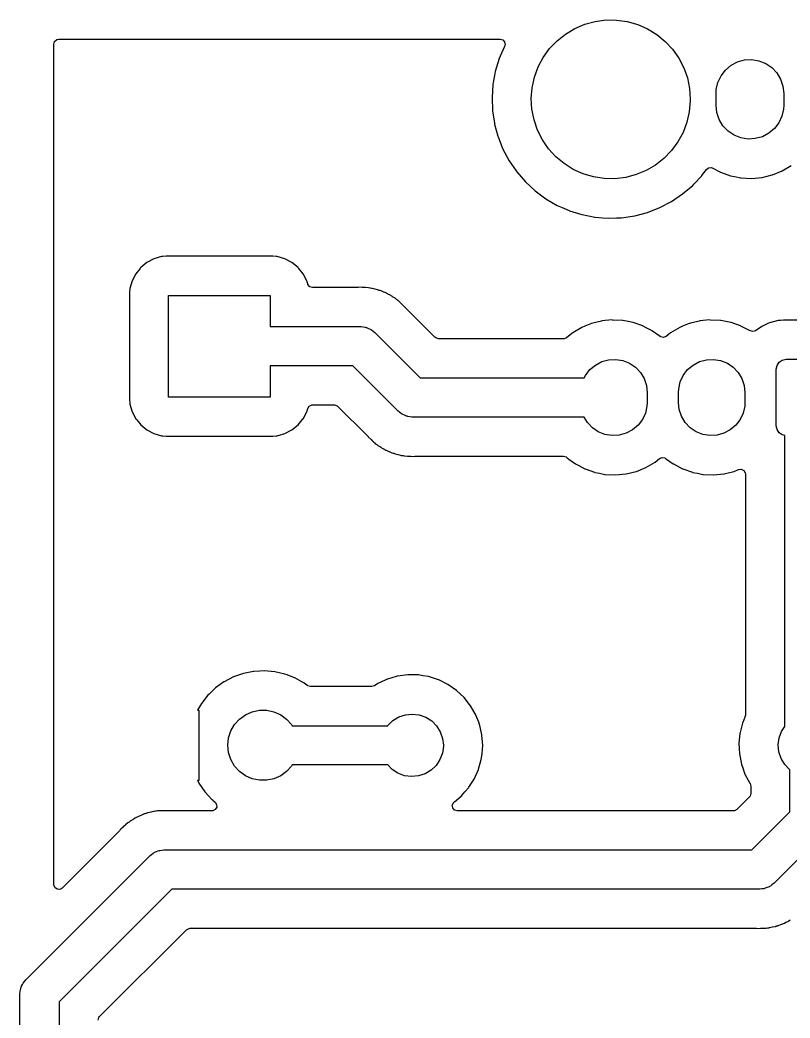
# Model space of a CAD drawing. Extents: x 4.38 to 7.05, y -4.95 to -2.9.
# Drawn here: x 4.375 to 5.15, y -3.899 to -2.895 of the extents above; entities that cross this region are included whole.
import ezdxf

# ---------------------------------------------------------------- set-up
doc = ezdxf.new("R2010")
doc.units = 0
doc.header["$MEASUREMENT"] = 0
doc.layers.add('BLACK', color=7, linetype='CONTINUOUS')

msp = doc.modelspace()

# ---------------------------------------------------------------- linework, layer by layer
at = {"layer": 'BLACK', "linetype": 'CONTINUOUS'}
for p, q in [((4.93368, -2.90372), (4.94369, -2.89945)), ((4.94369, -2.89945), (4.95419, -2.89658)), ((4.95419, -2.89658), (4.96498, -2.89516)), ((4.96498, -2.89516), (4.97586, -2.89521)), ((4.97586, -2.89521), (4.98663, -2.89675)), ((4.98663, -2.89675), (4.9971, -2.89973)), ((4.9971, -2.89973), (5.00706, -2.9041)), ((4.91585, -2.91611), (4.92434, -2.90931)), ((4.92434, -2.90931), (4.93368, -2.90372)), ((5.00706, -2.9041), (5.01634, -2.90979)), ((5.01634, -2.90979), (5.02476, -2.91668)), ((4.40939, -2.91935), (4.41018, -2.91667)), ((4.40939, -3.76509), (4.40939, -2.91935)), ((4.41018, -2.91667), (4.41229, -2.91484)), ((4.41229, -2.91484), (4.41435, -2.91439)), ((4.41435, -2.91439), (4.8586, -2.91439)), ((4.8586, -2.91439), (4.86128, -2.91518)), ((4.86284, -2.92196), (4.85866, -2.9317)), ((4.86128, -2.91518), (4.86311, -2.91729)), ((4.86289, -2.92183), (4.86284, -2.92196)), ((4.86296, -2.92171), (4.86289, -2.92183)), ((4.86302, -2.92159), (4.86296, -2.92171)), ((4.86351, -2.92006), (4.86299, -2.92157)), ((4.86299, -2.92157), (4.86302, -2.92159)), ((4.86311, -2.91729), (4.86351, -2.92006)), ((4.90836, -2.92401), (4.91585, -2.91611)), ((5.02476, -2.91668), (5.03217, -2.92465)), ((4.85866, -2.9317), (4.85763, -2.9341)), ((4.90201, -2.93284), (4.90836, -2.92401)), ((5.03217, -2.92465), (5.03843, -2.93356)), ((4.85763, -2.9341), (4.85377, -2.94688)), ((4.89318, -2.95268), (4.89692, -2.94246)), ((4.89692, -2.94246), (4.90201, -2.93284)), ((5.03843, -2.93356), (5.04342, -2.94323)), ((5.08538, -2.94555), (5.09099, -2.94081)), ((5.09099, -2.94081), (5.09748, -2.93739)), ((5.09748, -2.93739), (5.10456, -2.93544)), ((5.10456, -2.93544), (5.1119, -2.93505)), ((5.1119, -2.93505), (5.11914, -2.93625)), ((5.11914, -2.93625), (5.12596, -2.93898)), ((5.12596, -2.93898), (5.13204, -2.94311)), ((4.85301, -2.95103), (4.8517, -2.9582)), ((4.85377, -2.94688), (4.85301, -2.95103)), ((5.04342, -2.94323), (5.04705, -2.95349)), ((5.07781, -2.95804), (5.08092, -2.95139)), ((5.08092, -2.95139), (5.08538, -2.94555)), ((5.13204, -2.94311), (5.13708, -2.94844)), ((5.13708, -2.94844), (5.14086, -2.95474)), ((4.85137, -2.96001), (4.85043, -2.97333)), ((4.8517, -2.9582), (4.85137, -2.96001)), ((4.89086, -2.96331), (4.89318, -2.95268)), ((5.04705, -2.95349), (5.04926, -2.96414)), ((5.07621, -2.96521), (5.07781, -2.95804)), ((5.14086, -2.95474), (5.14321, -2.9617)), ((5.14321, -2.9617), (5.144, -2.969)), ((4.89, -2.97416), (4.89086, -2.96331)), ((5.04926, -2.96414), (5.05, -2.975)), ((5.076, -2.969), (5.07621, -2.96521)), ((5.076, -2.981), (5.076, -2.969)), ((5.144, -2.969), (5.144, -2.981)), ((4.85043, -2.97333), (4.85099, -2.98667)), ((4.89063, -2.98503), (4.89, -2.97416)), ((5.04998, -2.97668), (5.04902, -2.98751)), ((5.05, -2.975), (5.04998, -2.97668)), ((5.07679, -2.9883), (5.076, -2.981)), ((5.144, -2.981), (5.14379, -2.98479)), ((4.85099, -2.98667), (4.85101, -2.98681)), ((4.85101, -2.98681), (4.85287, -2.9988)), ((4.89273, -2.99571), (4.89063, -2.98503)), ((5.04902, -2.98751), (5.04659, -2.99812)), ((5.07914, -2.99526), (5.07679, -2.9883)), ((5.14219, -2.99196), (5.13908, -2.99861)), ((5.14379, -2.98479), (5.14219, -2.99196)), ((4.85287, -2.9988), (4.85304, -2.99986)), ((4.85304, -2.99986), (4.85307, -3)), ((4.85307, -3), (4.85307, -3)), ((4.85307, -3), (4.85637, -3.01214)), ((4.89625, -3.006), (4.89273, -2.99571)), ((5.04659, -2.99812), (5.04274, -3.0083)), ((5.08292, -3.00156), (5.07914, -2.99526)), ((5.08796, -3.00689), (5.08292, -3.00156)), ((5.13908, -2.99861), (5.13462, -3.00445)), ((4.85637, -3.01214), (4.85654, -3.01274)), ((4.85654, -3.01274), (4.85659, -3.01287)), ((4.90114, -3.01572), (4.89625, -3.006)), ((5.04274, -3.0083), (5.03755, -3.01787)), ((5.09404, -3.01102), (5.08796, -3.00689)), ((5.10086, -3.01375), (5.09404, -3.01102)), ((5.12252, -3.01261), (5.11544, -3.01456)), ((5.12901, -3.00919), (5.12252, -3.01261)), ((5.13462, -3.00445), (5.12901, -3.00919)), ((4.85659, -3.01287), (4.85659, -3.01287)), ((4.85659, -3.01287), (4.86035, -3.02239)), ((4.86035, -3.02239), (4.86145, -3.02516)), ((4.9073, -3.02469), (4.90114, -3.01572)), ((5.03755, -3.01787), (5.0311, -3.02664)), ((5.1081, -3.01495), (5.10086, -3.01375)), ((5.11544, -3.01456), (5.1081, -3.01495)), ((4.86145, -3.02516), (4.86772, -3.03694)), ((4.91463, -3.03274), (4.9073, -3.02469)), ((4.92298, -3.03972), (4.91463, -3.03274)), ((5.0311, -3.02664), (5.02353, -3.03445)), ((4.86772, -3.03694), (4.8678, -3.03706)), ((4.8678, -3.03706), (4.87467, -3.04709)), ((4.9322, -3.0455), (4.92298, -3.03972)), ((5.01497, -3.04117), (5.00557, -3.04666)), ((5.02353, -3.03445), (5.01497, -3.04117)), ((5.14249, -3.04703), (5.15168, -3.04164)), ((4.87467, -3.04709), (4.87526, -3.04796)), ((4.87526, -3.04796), (4.88398, -3.05807)), ((4.94211, -3.04998), (4.9322, -3.0455)), ((4.95255, -3.05307), (4.94211, -3.04998)), ((4.99552, -3.05082), (4.98499, -3.05358)), ((5.00557, -3.04666), (4.99552, -3.05082)), ((5.05362, -3.06036), (5.06151, -3.05196)), ((5.06151, -3.05196), (5.0616, -3.05186)), ((5.06151, -3.05196), (5.06151, -3.05196)), ((5.0616, -3.05186), (5.06168, -3.05175)), ((5.06168, -3.05175), (5.06169, -3.05175)), ((5.06169, -3.05175), (5.06626, -3.04564)), ((5.06626, -3.04564), (5.06849, -3.04396)), ((5.06849, -3.04396), (5.07128, -3.04376)), ((5.07128, -3.04376), (5.07254, -3.04422)), ((5.07254, -3.04422), (5.08054, -3.04843)), ((5.08054, -3.04843), (5.09058, -3.05198)), ((5.09058, -3.05198), (5.0944, -3.05273)), ((5.0944, -3.05273), (5.10086, -3.054)), ((5.12245, -3.05351), (5.13244, -3.05107)), ((5.13244, -3.05107), (5.13262, -3.05102)), ((5.13244, -3.05107), (5.13244, -3.05107)), ((5.13262, -3.05102), (5.14249, -3.04703)), ((4.88398, -3.05807), (4.89378, -3.06714)), ((4.96331, -3.05472), (4.95255, -3.05307)), ((4.97419, -3.05489), (4.96331, -3.05472)), ((4.98499, -3.05358), (4.97419, -3.05489)), ((5.0423, -3.07025), (5.05246, -3.06159)), ((5.05246, -3.06159), (5.05362, -3.06036)), ((5.10086, -3.054), (5.10086, -3.054)), ((5.10086, -3.054), (5.10103, -3.05404)), ((5.10103, -3.05404), (5.10121, -3.05405)), ((5.10121, -3.05405), (5.10121, -3.05405)), ((5.10121, -3.05405), (5.11149, -3.05456)), ((5.11149, -3.05456), (5.11149, -3.05456)), ((5.11149, -3.05456), (5.11167, -3.05457)), ((5.11167, -3.05457), (5.12227, -3.05356)), ((5.12227, -3.05356), (5.12245, -3.05351)), ((5.12245, -3.05351), (5.12245, -3.05351)), ((4.89378, -3.06714), (4.90452, -3.07506)), ((5.03123, -3.07771), (5.0423, -3.07025)), ((4.90452, -3.07506), (4.91609, -3.08173)), ((4.91609, -3.08173), (4.92115, -3.08395)), ((5.0194, -3.0839), (5.03123, -3.07771)), ((4.92115, -3.08395), (4.92819, -3.08702)), ((4.92819, -3.08702), (4.92819, -3.08702)), ((4.92819, -3.08702), (4.92832, -3.08708)), ((4.92832, -3.08708), (4.92845, -3.08712)), ((4.92845, -3.08712), (4.92845, -3.08712)), ((4.92845, -3.08712), (4.94094, -3.09098)), ((4.94094, -3.09098), (4.94107, -3.09103)), ((4.94107, -3.09103), (4.94121, -3.09105)), ((4.94121, -3.09105), (4.94121, -3.09105)), ((4.94121, -3.09105), (4.95405, -3.0935)), ((4.98084, -3.09409), (4.98744, -3.09311)), ((4.98744, -3.09311), (4.99391, -3.09216)), ((4.99391, -3.09216), (4.99404, -3.09214)), ((4.99391, -3.09216), (4.99391, -3.09216)), ((4.99404, -3.09214), (4.99418, -3.0921)), ((4.99418, -3.0921), (5.00682, -3.08876)), ((4.99418, -3.0921), (4.99418, -3.0921)), ((5.00682, -3.08876), (5.00695, -3.08873)), ((5.00682, -3.08876), (5.00682, -3.08876)), ((5.00695, -3.08873), (5.0194, -3.0839)), ((4.95405, -3.0935), (4.95405, -3.0935)), ((4.95405, -3.0935), (4.95419, -3.09353)), ((4.95419, -3.09353), (4.9615, -3.09409)), ((4.9615, -3.09409), (4.96736, -3.09454)), ((4.96736, -3.09454), (4.96736, -3.09454)), ((4.96736, -3.09454), (4.9675, -3.09455)), ((4.9675, -3.09455), (4.97584, -3.09426)), ((4.97584, -3.09426), (4.9807, -3.09409)), ((4.9807, -3.09409), (4.9807, -3.09409)), ((4.9807, -3.09409), (4.98084, -3.09409)), ((4.51791, -3.13328), (4.51022, -3.13548)), ((4.51916, -3.13317), (4.51791, -3.13328)), ((4.52254, -3.13286), (4.51916, -3.13317)), ((4.52265, -3.13285), (4.52254, -3.13286)), ((4.52254, -3.13286), (4.52254, -3.13286)), ((4.62956, -3.13285), (4.52265, -3.13285)), ((4.62967, -3.13286), (4.62956, -3.13285)), ((4.63305, -3.13317), (4.62967, -3.13286)), ((4.62967, -3.13286), (4.62967, -3.13286)), ((4.63429, -3.13328), (4.63305, -3.13317)), ((4.64199, -3.13548), (4.63429, -3.13328)), ((4.50313, -3.13919), (4.49692, -3.14425)), ((4.51022, -3.13548), (4.50313, -3.13919)), ((4.64908, -3.13919), (4.64199, -3.13548)), ((4.65528, -3.14425), (4.64908, -3.13919)), ((4.49187, -3.15045), (4.48816, -3.15754)), ((4.49622, -3.14511), (4.49187, -3.15045)), ((4.49677, -3.14444), (4.49622, -3.14511)), ((4.49692, -3.14425), (4.49677, -3.14444)), ((4.65544, -3.14444), (4.65528, -3.14425)), ((4.65598, -3.14511), (4.65544, -3.14444)), ((4.66034, -3.15045), (4.65598, -3.14511)), ((4.66404, -3.15754), (4.66034, -3.15045)), ((4.48816, -3.15754), (4.48595, -3.16523)), ((4.66411, -3.15778), (4.66404, -3.15754)), ((4.66497, -3.16076), (4.66411, -3.15778)), ((4.66522, -3.16145), (4.66497, -3.16076)), ((4.66705, -3.16356), (4.66522, -3.16145)), ((4.4856, -3.16915), (4.48553, -3.16997)), ((4.48553, -3.16997), (4.48553, -3.27688)), ((4.48593, -3.16547), (4.4856, -3.16915)), ((4.48595, -3.16523), (4.48593, -3.16547)), ((4.52492, -3.27461), (4.52492, -3.17224)), ((4.52492, -3.17224), (4.62728, -3.17224)), ((4.62728, -3.17224), (4.62728, -3.20374)), ((4.66974, -3.16435), (4.66705, -3.16356)), ((4.71465, -3.16435), (4.66974, -3.16435)), ((4.71523, -3.16432), (4.71465, -3.16435)), ((4.71525, -3.16431), (4.71523, -3.16432)), ((4.71636, -3.16418), (4.71525, -3.16431)), ((4.71977, -3.16434), (4.71636, -3.16418)), ((4.72, -3.16435), (4.71977, -3.16434)), ((4.7216, -3.16435), (4.72, -3.16435)), ((4.72281, -3.16448), (4.7216, -3.16435)), ((4.72311, -3.1645), (4.72281, -3.16448)), ((4.72606, -3.16464), (4.72311, -3.1645)), ((4.72626, -3.16468), (4.72606, -3.16464)), ((4.72753, -3.16496), (4.72626, -3.16468)), ((4.72626, -3.16468), (4.72626, -3.16468)), ((4.72804, -3.16504), (4.72753, -3.16496)), ((4.72953, -3.1652), (4.72804, -3.16504)), ((4.72973, -3.16525), (4.72953, -3.1652)), ((4.73238, -3.16599), (4.72973, -3.16525)), ((4.72973, -3.16525), (4.72973, -3.16525)), ((4.73267, -3.16606), (4.73238, -3.16599)), ((4.73506, -3.16657), (4.73267, -3.16606)), ((4.73556, -3.16668), (4.73506, -3.16657)), ((4.73696, -3.16723), (4.73556, -3.16668)), ((4.73745, -3.16739), (4.73696, -3.16723)), ((4.7387, -3.16774), (4.73745, -3.16739)), ((4.73889, -3.16779), (4.7387, -3.16774)), ((4.7387, -3.16774), (4.7387, -3.16774)), ((4.74146, -3.16899), (4.73889, -3.16779)), ((4.74158, -3.16904), (4.74146, -3.16899)), ((4.74185, -3.16915), (4.74158, -3.16904)), ((4.74441, -3.17016), (4.74185, -3.16915)), ((4.7446, -3.17024), (4.74441, -3.17016)), ((4.74441, -3.17016), (4.74441, -3.17016)), ((4.74588, -3.17101), (4.7446, -3.17024)), ((4.74634, -3.17125), (4.74588, -3.17101)), ((4.74752, -3.1718), (4.74634, -3.17125)), ((4.7477, -3.17188), (4.74752, -3.1718)), ((4.74752, -3.1718), (4.74752, -3.1718)), ((4.74787, -3.172), (4.7477, -3.17188)), ((4.75015, -3.17355), (4.74787, -3.172)), ((4.75039, -3.17371), (4.75015, -3.17355)), ((4.75293, -3.17523), (4.75039, -3.17371)), ((4.75408, -3.1762), (4.75293, -3.17523)), ((4.75449, -3.17651), (4.75408, -3.1762)), ((4.75573, -3.17736), (4.75449, -3.17651)), ((4.75588, -3.1775), (4.75573, -3.17736)), ((4.75787, -3.1794), (4.75588, -3.1775)), ((4.75809, -3.1796), (4.75787, -3.1794)), ((4.75838, -3.17985), (4.75809, -3.1796)), ((4.75846, -3.17991), (4.75838, -3.17985)), ((4.75838, -3.17985), (4.75838, -3.17985)), ((4.75958, -3.18104), (4.75846, -3.17991)), ((4.75966, -3.18112), (4.75958, -3.18104)), ((4.76275, -3.18407), (4.75966, -3.18112)), ((4.76288, -3.18423), (4.76275, -3.18407)), ((4.76296, -3.18435), (4.76288, -3.18423)), ((4.76288, -3.18423), (4.76288, -3.18423)), ((4.76342, -3.18488), (4.76296, -3.18435)), ((4.79302, -3.21447), (4.76342, -3.18488)), ((4.94383, -3.20335), (4.9409, -3.20453)), ((4.95053, -3.20063), (4.94383, -3.20335)), ((4.9507, -3.20057), (4.95053, -3.20063)), ((4.95053, -3.20063), (4.95053, -3.20063)), ((4.9532, -3.19995), (4.9507, -3.20057)), ((4.96079, -3.1981), (4.9532, -3.19995)), ((4.96097, -3.19805), (4.96079, -3.1981)), ((4.96079, -3.1981), (4.96079, -3.1981)), ((4.97149, -3.19705), (4.96097, -3.19805)), ((4.97167, -3.19706), (4.97149, -3.19705)), ((4.98187, -3.19757), (4.97167, -3.19706)), ((4.97167, -3.19706), (4.97167, -3.19706)), ((4.98205, -3.19757), (4.98187, -3.19757)), ((4.98187, -3.19757), (4.98187, -3.19757)), ((4.98223, -3.19761), (4.98205, -3.19757)), ((4.98741, -3.19863), (4.98223, -3.19761)), ((4.98223, -3.19761), (4.98223, -3.19761)), ((4.99243, -3.19962), (4.98741, -3.19863)), ((4.9926, -3.19968), (4.99243, -3.19962)), ((5.00223, -3.20308), (4.9926, -3.19968)), ((4.9926, -3.19968), (4.9926, -3.19968)), ((5.00239, -3.20314), (5.00223, -3.20308)), ((5.00223, -3.20308), (5.00223, -3.20308)), ((5.00255, -3.20322), (5.00239, -3.20314)), ((5.00569, -3.20487), (5.00255, -3.20322)), ((5.00255, -3.20322), (5.00255, -3.20322)), ((5.04226, -3.20335), (5.03932, -3.20453)), ((5.04896, -3.20063), (5.04226, -3.20335)), ((5.04912, -3.20057), (5.04896, -3.20063)), ((5.04896, -3.20063), (5.04896, -3.20063)), ((5.05163, -3.19995), (5.04912, -3.20057)), ((5.05922, -3.1981), (5.05163, -3.19995)), ((5.05939, -3.19805), (5.05922, -3.1981)), ((5.05922, -3.1981), (5.05922, -3.1981)), ((5.06992, -3.19705), (5.05939, -3.19805)), ((5.0701, -3.19706), (5.06992, -3.19705)), ((5.0803, -3.19757), (5.0701, -3.19706)), ((5.0701, -3.19706), (5.0701, -3.19706)), ((5.08048, -3.19757), (5.0803, -3.19757)), ((5.0803, -3.19757), (5.0803, -3.19757)), ((5.08065, -3.19761), (5.08048, -3.19757)), ((5.08584, -3.19863), (5.08065, -3.19761)), ((5.08065, -3.19761), (5.08065, -3.19761)), ((5.09085, -3.19962), (5.08584, -3.19863)), ((5.09102, -3.19968), (5.09085, -3.19962)), ((5.10065, -3.20308), (5.09102, -3.19968)), ((5.09102, -3.19968), (5.09102, -3.19968)), ((5.10082, -3.20314), (5.10065, -3.20308)), ((5.10065, -3.20308), (5.10065, -3.20308)), ((5.10098, -3.20322), (5.10082, -3.20314)), ((5.10412, -3.20487), (5.10098, -3.20322)), ((5.10098, -3.20322), (5.10098, -3.20322)), ((5.12189, -3.20352), (5.11558, -3.20791)), ((5.12819, -3.20063), (5.12189, -3.20352)), ((5.12968, -3.19995), (5.12819, -3.20063)), ((5.12988, -3.19986), (5.12968, -3.19995)), ((5.12968, -3.19995), (5.12968, -3.19995)), ((5.13839, -3.19768), (5.12988, -3.19986)), ((5.14091, -3.19747), (5.13839, -3.19768)), ((5.14383, -3.19723), (5.14091, -3.19747)), ((5.14393, -3.19722), (5.14383, -3.19723)), ((5.14383, -3.19723), (5.14383, -3.19723)), ((5.16835, -3.19722), (5.14393, -3.19722)), ((4.62728, -3.20374), (4.71843, -3.20374)), ((4.71843, -3.20374), (4.71867, -3.20374)), ((4.71867, -3.20374), (4.72065, -3.20405)), ((4.72065, -3.20405), (4.72265, -3.2042)), ((4.72265, -3.2042), (4.7234, -3.20448)), ((4.7234, -3.20448), (4.72418, -3.2046)), ((4.72418, -3.2046), (4.726, -3.20545)), ((4.726, -3.20545), (4.72788, -3.20616)), ((4.72788, -3.20616), (4.72851, -3.20663)), ((4.72851, -3.20663), (4.72923, -3.20697)), ((4.72923, -3.20697), (4.73074, -3.2083)), ((4.73074, -3.2083), (4.73234, -3.20951)), ((4.73234, -3.20951), (4.77815, -3.25531)), ((4.93083, -3.21063), (4.92557, -3.21484)), ((4.93177, -3.20988), (4.93083, -3.21063)), ((4.9409, -3.20453), (4.93177, -3.20988)), ((5.01175, -3.20806), (5.00569, -3.20487)), ((5.0119, -3.20817), (5.01175, -3.20806)), ((5.01954, -3.21373), (5.0119, -3.20817)), ((5.0119, -3.20817), (5.0119, -3.20817)), ((5.02555, -3.21359), (5.02297, -3.21465)), ((5.02563, -3.21353), (5.02555, -3.21359)), ((5.0302, -3.20988), (5.02563, -3.21353)), ((5.03932, -3.20453), (5.0302, -3.20988)), ((5.11016, -3.20805), (5.10412, -3.20487)), ((5.11018, -3.20806), (5.11016, -3.20805)), ((5.11016, -3.20805), (5.11016, -3.20805)), ((5.11292, -3.20879), (5.11018, -3.20806)), ((5.11018, -3.20806), (5.11018, -3.20806)), ((5.11558, -3.20791), (5.11292, -3.20879)), ((4.79384, -3.21514), (4.79302, -3.21447)), ((4.79652, -3.21593), (4.79384, -3.21514)), ((4.92247, -3.21593), (4.79652, -3.21593)), ((4.92298, -3.2159), (4.92247, -3.21593)), ((4.92557, -3.21484), (4.92298, -3.2159)), ((5.02022, -3.21415), (5.01954, -3.21373)), ((5.02297, -3.21465), (5.02022, -3.21415)), ((4.71027, -3.24311), (4.62728, -3.24311)), ((4.62728, -3.24311), (4.62728, -3.27461)), ((4.75608, -3.28892), (4.71027, -3.24311)), ((4.94892, -3.247), (4.95444, -3.24234)), ((4.95444, -3.24234), (4.96083, -3.23896)), ((4.96083, -3.23896), (4.9678, -3.23704)), ((4.9678, -3.23704), (4.97502, -3.23667)), ((4.97502, -3.23667), (4.98215, -3.23785)), ((4.98215, -3.23785), (4.98886, -3.24053)), ((4.98886, -3.24053), (4.99484, -3.24459)), ((5.04734, -3.247), (5.05286, -3.24234)), ((5.05286, -3.24234), (5.05926, -3.23896)), ((5.05926, -3.23896), (5.06622, -3.23704)), ((5.06622, -3.23704), (5.07344, -3.23667)), ((5.07344, -3.23667), (5.08057, -3.23785)), ((5.08057, -3.23785), (5.08729, -3.24053)), ((5.08729, -3.24053), (5.09326, -3.24459)), ((5.13654, -3.24646), (5.13728, -3.24269)), ((5.13728, -3.24269), (5.13942, -3.2395)), ((5.13942, -3.2395), (5.14261, -3.23736)), ((5.14261, -3.23736), (5.14638, -3.23661)), ((5.14638, -3.23661), (5.17999, -3.23661)), ((4.94333, -3.25531), (4.94453, -3.25274)), ((4.94453, -3.25274), (4.94892, -3.247)), ((4.99484, -3.24459), (4.99981, -3.24985)), ((4.99981, -3.24985), (5.00353, -3.25604)), ((5.0399, -3.25929), (5.04295, -3.25274)), ((5.04295, -3.25274), (5.04734, -3.247)), ((5.09326, -3.24459), (5.09823, -3.24985)), ((5.09823, -3.24985), (5.10195, -3.25604)), ((5.13654, -3.30354), (5.13654, -3.24646)), ((4.77815, -3.25531), (4.94333, -3.25531)), ((5.00353, -3.25604), (5.00583, -3.26289)), ((5.00583, -3.26289), (5.00661, -3.27008)), ((5.03832, -3.26635), (5.0399, -3.25929)), ((5.10195, -3.25604), (5.10426, -3.26289)), ((5.10426, -3.26289), (5.10504, -3.27008)), ((5.00661, -3.27008), (5.00661, -3.27992)), ((5.03811, -3.27008), (5.03832, -3.26635)), ((5.03811, -3.27992), (5.03811, -3.27008)), ((5.10504, -3.27008), (5.10504, -3.27992)), ((4.48553, -3.27688), (4.48554, -3.27699)), ((4.48554, -3.27699), (4.48554, -3.27699)), ((4.48554, -3.27699), (4.48584, -3.28037)), ((4.48584, -3.28037), (4.48595, -3.28162)), ((4.48595, -3.28162), (4.48816, -3.28931)), ((4.62728, -3.27461), (4.52492, -3.27461)), ((4.66497, -3.28609), (4.66646, -3.28373)), ((4.66646, -3.28373), (4.669, -3.28256)), ((4.669, -3.28256), (4.66974, -3.2825)), ((4.66974, -3.2825), (4.6919, -3.2825)), ((4.6919, -3.2825), (4.69458, -3.28329)), ((4.69458, -3.28329), (4.69541, -3.28395)), ((5.00641, -3.28365), (5.00483, -3.29071)), ((5.00661, -3.27992), (5.00641, -3.28365)), ((5.03889, -3.28711), (5.03811, -3.27992)), ((5.10483, -3.28365), (5.10325, -3.29071)), ((5.10504, -3.27992), (5.10483, -3.28365)), ((4.48816, -3.28931), (4.49187, -3.2964)), ((4.66034, -3.2964), (4.66404, -3.28931)), ((4.66404, -3.28931), (4.66497, -3.28609)), ((4.69541, -3.28395), (4.72501, -3.31355)), ((4.75769, -3.29012), (4.75608, -3.28892)), ((4.75919, -3.29145), (4.75769, -3.29012)), ((4.75991, -3.29179), (4.75919, -3.29145)), ((4.76055, -3.29227), (4.75991, -3.29179)), ((4.76243, -3.29297), (4.76055, -3.29227)), ((4.76424, -3.29382), (4.76243, -3.29297)), ((4.76503, -3.29395), (4.76424, -3.29382)), ((4.76577, -3.29423), (4.76503, -3.29395)), ((5.00483, -3.29071), (5.00177, -3.29726)), ((5.0412, -3.29396), (5.03889, -3.28711)), ((5.04492, -3.30015), (5.0412, -3.29396)), ((5.10325, -3.29071), (5.1002, -3.29726)), ((4.49187, -3.2964), (4.49203, -3.2966)), ((4.49203, -3.2966), (4.49203, -3.2966)), ((4.49203, -3.2966), (4.49278, -3.29752)), ((4.49278, -3.29752), (4.49692, -3.3026)), ((4.49692, -3.3026), (4.50313, -3.30766)), ((4.64908, -3.30766), (4.65528, -3.3026)), ((4.65528, -3.3026), (4.65943, -3.29752)), ((4.65943, -3.29752), (4.66018, -3.2966)), ((4.66018, -3.2966), (4.66034, -3.2964)), ((4.66018, -3.2966), (4.66018, -3.2966)), ((4.76778, -3.29437), (4.76577, -3.29423)), ((4.76976, -3.29468), (4.76778, -3.29437)), ((4.77, -3.29469), (4.76976, -3.29468)), ((4.94321, -3.29469), (4.77, -3.29469)), ((4.94649, -3.30015), (4.94321, -3.29469)), ((4.95146, -3.30541), (4.94649, -3.30015)), ((4.99738, -3.303), (4.99186, -3.30766)), ((5.00177, -3.29726), (4.99738, -3.303)), ((5.04989, -3.30541), (5.04492, -3.30015)), ((5.09581, -3.303), (5.09029, -3.30766)), ((5.1002, -3.29726), (5.09581, -3.303)), ((5.13728, -3.30731), (5.13654, -3.30354)), ((4.50313, -3.30766), (4.51022, -3.31137)), ((4.51022, -3.31137), (4.51791, -3.31357)), ((4.51791, -3.31357), (4.51916, -3.31368)), ((4.51916, -3.31368), (4.52254, -3.31399)), ((4.52254, -3.31399), (4.52254, -3.31399)), ((4.52254, -3.31399), (4.52265, -3.314)), ((4.52265, -3.314), (4.62956, -3.314)), ((4.62956, -3.314), (4.62967, -3.31399)), ((4.62967, -3.31399), (4.63305, -3.31368)), ((4.62967, -3.31399), (4.62967, -3.31399)), ((4.63305, -3.31368), (4.63429, -3.31357)), ((4.63429, -3.31357), (4.64199, -3.31137)), ((4.64199, -3.31137), (4.64908, -3.30766)), ((4.72501, -3.31355), (4.72547, -3.31408)), ((4.95744, -3.30947), (4.95146, -3.30541)), ((4.96415, -3.31215), (4.95744, -3.30947)), ((4.97128, -3.31333), (4.96415, -3.31215)), ((4.9785, -3.31296), (4.97128, -3.31333)), ((4.98547, -3.31104), (4.9785, -3.31296)), ((4.99186, -3.30766), (4.98547, -3.31104)), ((5.05586, -3.30947), (5.04989, -3.30541)), ((5.06258, -3.31215), (5.05586, -3.30947)), ((5.06971, -3.31333), (5.06258, -3.31215)), ((5.07693, -3.31296), (5.06971, -3.31333)), ((5.08389, -3.31104), (5.07693, -3.31296)), ((5.09029, -3.30766), (5.08389, -3.31104)), ((5.13942, -3.3105), (5.13728, -3.30731)), ((5.14261, -3.31264), (5.13942, -3.3105)), ((5.145, -3.31311), (5.14261, -3.31264)), ((5.145, -3.60601), (5.145, -3.31311)), ((4.72547, -3.31408), (4.72567, -3.31436)), ((4.72567, -3.31436), (4.72582, -3.3145)), ((4.72582, -3.3145), (4.72582, -3.3145)), ((4.72582, -3.3145), (4.72876, -3.31731)), ((4.72876, -3.31731), (4.72884, -3.31739)), ((4.72884, -3.31739), (4.72997, -3.31851)), ((4.72997, -3.31851), (4.73005, -3.31858)), ((4.73005, -3.31858), (4.73034, -3.31883)), ((4.73034, -3.31883), (4.73056, -3.31902)), ((4.73056, -3.31902), (4.7312, -3.31964)), ((4.7312, -3.31964), (4.7327, -3.32107)), ((4.7327, -3.32107), (4.73286, -3.32118)), ((4.73286, -3.32118), (4.73286, -3.32118)), ((4.73286, -3.32118), (4.73394, -3.32191)), ((4.73394, -3.32191), (4.73435, -3.32223)), ((4.73435, -3.32223), (4.73549, -3.3232)), ((4.73549, -3.3232), (4.73567, -3.3233)), ((4.73567, -3.3233), (4.73567, -3.3233)), ((4.73567, -3.3233), (4.73803, -3.32472)), ((4.73803, -3.32472), (4.73828, -3.32488)), ((4.73828, -3.32488), (4.74055, -3.32643)), ((4.74055, -3.32643), (4.74055, -3.32643)), ((4.74055, -3.32643), (4.74072, -3.32654)), ((4.74072, -3.32654), (4.74091, -3.32663)), ((4.74091, -3.32663), (4.74091, -3.32663)), ((4.74091, -3.32663), (4.74116, -3.32675)), ((4.74116, -3.32675), (4.74208, -3.32717)), ((4.74208, -3.32717), (4.74254, -3.32742)), ((4.74254, -3.32742), (4.74365, -3.32808)), ((4.74365, -3.32808), (4.74365, -3.32808)), ((4.74365, -3.32808), (4.74383, -3.32819)), ((4.74383, -3.32819), (4.74654, -3.32926)), ((4.74654, -3.32926), (4.74658, -3.32927)), ((4.74658, -3.32927), (4.74685, -3.32939)), ((4.74685, -3.32939), (4.74953, -3.33063)), ((4.74953, -3.33063), (4.74973, -3.33069)), ((4.74973, -3.33069), (4.74973, -3.33069)), ((4.74973, -3.33069), (4.75098, -3.33103)), ((4.75098, -3.33103), (4.75147, -3.3312)), ((4.75147, -3.3312), (4.75287, -3.33175)), ((4.75287, -3.33175), (4.75307, -3.33179)), ((4.75307, -3.33179), (4.75576, -3.33237)), ((4.75576, -3.33237), (4.75604, -3.33244)), ((4.75604, -3.33244), (4.75844, -3.3331)), ((4.75844, -3.3331), (4.75889, -3.33323)), ((4.75889, -3.33323), (4.76039, -3.33339)), ((4.76039, -3.33339), (4.7609, -3.33347)), ((4.7609, -3.33347), (4.76217, -3.33374)), ((4.76217, -3.33374), (4.76217, -3.33374)), ((4.76217, -3.33374), (4.76237, -3.33378)), ((4.76237, -3.33378), (4.76532, -3.33392)), ((4.76532, -3.33392), (4.76561, -3.33395)), ((4.76561, -3.33395), (4.76682, -3.33407)), ((4.76682, -3.33407), (4.76842, -3.33407)), ((4.76842, -3.33407), (4.76866, -3.33408)), ((4.76866, -3.33408), (4.77207, -3.33424)), ((4.77207, -3.33424), (4.7732, -3.33411)), ((4.7732, -3.33411), (4.77378, -3.33407)), ((4.77378, -3.33407), (4.9223, -3.33407)), ((4.9223, -3.33407), (4.92498, -3.33486)), ((4.92498, -3.33486), (4.92577, -3.33549)), ((4.92577, -3.33549), (4.92587, -3.33559)), ((4.92587, -3.33559), (4.92587, -3.33559)), ((4.92587, -3.33559), (4.926, -3.33572)), ((4.926, -3.33572), (4.92771, -3.33696)), ((4.92771, -3.33696), (4.93432, -3.34178)), ((4.93432, -3.34178), (4.93455, -3.34194)), ((4.93455, -3.34194), (4.93767, -3.34358)), ((4.93767, -3.34358), (4.94375, -3.34678)), ((5.0054, -3.34547), (5.01453, -3.34012)), ((5.01453, -3.34012), (5.01917, -3.33641)), ((5.01917, -3.33641), (5.02176, -3.33535)), ((5.02176, -3.33535), (5.02451, -3.33585)), ((5.02451, -3.33585), (5.02519, -3.33627)), ((5.02519, -3.33627), (5.02614, -3.33696)), ((5.02614, -3.33696), (5.03275, -3.34178)), ((5.03275, -3.34178), (5.03297, -3.34194)), ((5.03297, -3.34194), (5.0361, -3.34358)), ((5.0361, -3.34358), (5.04217, -3.34678)), ((4.94375, -3.34678), (4.94375, -3.34678)), ((4.94375, -3.34678), (4.9439, -3.34686)), ((4.9439, -3.34686), (4.94407, -3.34692)), ((4.94407, -3.34692), (4.94407, -3.34692)), ((4.94407, -3.34692), (4.9537, -3.35032)), ((4.9537, -3.35032), (4.95387, -3.35038)), ((4.95387, -3.35038), (4.9587, -3.35133)), ((4.9587, -3.35133), (4.96407, -3.35239)), ((4.96407, -3.35239), (4.96407, -3.35239)), ((4.96407, -3.35239), (4.96425, -3.35243)), ((4.96425, -3.35243), (4.96443, -3.35243)), ((4.96443, -3.35243), (4.96443, -3.35243)), ((4.96443, -3.35243), (4.97463, -3.35294)), ((4.97463, -3.35294), (4.97463, -3.35294)), ((4.97463, -3.35294), (4.97481, -3.35295)), ((4.97481, -3.35295), (4.98533, -3.35195)), ((4.98533, -3.35195), (4.98551, -3.3519)), ((4.98551, -3.3519), (4.99543, -3.34948)), ((4.98551, -3.3519), (4.98551, -3.3519)), ((4.99543, -3.34948), (4.9956, -3.34943)), ((4.9956, -3.34943), (4.99577, -3.34937)), ((4.99577, -3.34937), (5.00523, -3.34553)), ((4.99577, -3.34937), (4.99577, -3.34937)), ((5.00523, -3.34553), (5.0054, -3.34547)), ((5.00523, -3.34553), (5.00523, -3.34553)), ((5.04217, -3.34678), (5.04217, -3.34678)), ((5.04217, -3.34678), (5.04233, -3.34686)), ((5.04233, -3.34686), (5.0425, -3.34692)), ((5.0425, -3.34692), (5.0425, -3.34692)), ((5.0425, -3.34692), (5.05213, -3.35032)), ((5.05213, -3.35032), (5.0523, -3.35038)), ((5.0523, -3.35038), (5.05713, -3.35133)), ((5.05713, -3.35133), (5.0625, -3.35239)), ((5.0625, -3.35239), (5.0625, -3.35239)), ((5.0625, -3.35239), (5.06267, -3.35243)), ((5.06267, -3.35243), (5.06285, -3.35243)), ((5.06285, -3.35243), (5.06285, -3.35243)), ((5.06285, -3.35243), (5.07305, -3.35294)), ((5.07305, -3.35294), (5.07305, -3.35294)), ((5.07305, -3.35294), (5.07323, -3.35295)), ((5.07323, -3.35295), (5.08376, -3.35195)), ((5.08376, -3.35195), (5.08393, -3.3519)), ((5.08393, -3.3519), (5.09385, -3.34948)), ((5.08393, -3.3519), (5.08393, -3.3519)), ((5.09385, -3.34948), (5.09403, -3.34943)), ((5.09403, -3.34943), (5.09859, -3.34759)), ((5.09859, -3.34759), (5.10137, -3.34731)), ((5.10137, -3.34731), (5.10386, -3.34858)), ((5.10386, -3.34858), (5.10527, -3.35099)), ((5.10527, -3.35099), (5.10541, -3.35218)), ((5.10541, -3.35218), (5.10541, -3.59471)), ((4.60021, -3.55264), (4.59021, -3.55616)), ((4.60038, -3.55261), (4.60021, -3.55264)), ((4.61043, -3.55061), (4.60038, -3.55261)), ((4.60038, -3.55261), (4.60038, -3.55261)), ((4.6106, -3.55058), (4.61043, -3.55061)), ((4.61043, -3.55061), (4.61043, -3.55061)), ((4.61671, -3.55024), (4.6106, -3.55058)), ((4.621, -3.55), (4.61671, -3.55024)), ((4.62118, -3.55), (4.621, -3.55)), ((4.621, -3.55), (4.621, -3.55)), ((4.63173, -3.55091), (4.62118, -3.55)), ((4.63622, -3.55195), (4.63173, -3.55091)), ((4.64189, -3.55326), (4.63622, -3.55195)), ((4.64206, -3.5533), (4.64189, -3.55326)), ((4.64189, -3.55326), (4.64189, -3.55326)), ((4.64434, -3.55418), (4.64206, -3.5533)), ((4.65178, -3.55706), (4.64434, -3.55418)), ((4.76566, -3.55405), (4.75522, -3.55547)), ((4.76584, -3.55405), (4.76566, -3.55405)), ((4.77093, -3.55412), (4.76584, -3.55405)), ((4.76584, -3.55405), (4.76584, -3.55405)), ((4.7762, -3.55419), (4.77093, -3.55412)), ((4.77638, -3.55422), (4.7762, -3.55419)), ((4.78087, -3.55495), (4.77638, -3.55422)), ((4.77638, -3.55422), (4.77638, -3.55422)), ((4.78659, -3.55588), (4.78087, -3.55495)), ((4.57686, -3.56386), (4.57218, -3.5672)), ((4.58066, -3.56114), (4.57686, -3.56386)), ((4.58081, -3.56104), (4.58066, -3.56114)), ((4.58066, -3.56114), (4.58066, -3.56114)), ((4.59021, -3.55616), (4.58081, -3.56104)), ((4.65194, -3.55713), (4.65178, -3.55706)), ((4.65178, -3.55706), (4.65178, -3.55706)), ((4.65209, -3.55721), (4.65194, -3.55713)), ((4.65911, -3.56114), (4.65209, -3.55721)), ((4.65209, -3.55721), (4.65209, -3.55721)), ((4.66118, -3.5623), (4.65911, -3.56114)), ((4.66308, -3.56375), (4.66118, -3.5623)), ((4.6646, -3.56491), (4.66308, -3.56375)), ((4.66493, -3.56514), (4.6646, -3.56491)), ((4.73205, -3.56511), (4.72933, -3.56593)), ((4.73538, -3.56293), (4.73205, -3.56511)), ((4.73554, -3.56283), (4.73538, -3.56293)), ((4.74289, -3.55944), (4.73554, -3.56283)), ((4.74494, -3.55849), (4.74289, -3.55944)), ((4.74511, -3.55842), (4.74494, -3.55849)), ((4.74494, -3.55849), (4.74494, -3.55849)), ((4.75381, -3.55588), (4.74511, -3.55842)), ((4.75504, -3.55552), (4.75381, -3.55588)), ((4.75522, -3.55547), (4.75504, -3.55552)), ((4.75504, -3.55552), (4.75504, -3.55552)), ((4.79663, -3.55909), (4.78659, -3.55588)), ((4.79679, -3.55917), (4.79663, -3.55909)), ((4.80591, -3.56367), (4.79679, -3.55917)), ((4.79679, -3.55917), (4.79679, -3.55917)), ((4.80608, -3.56375), (4.80591, -3.56367)), ((4.81473, -3.56976), (4.80608, -3.56375)), ((4.56452, -3.57451), (4.55796, -3.58284)), ((4.56561, -3.57347), (4.56452, -3.57451)), ((4.57206, -3.56732), (4.56561, -3.57347)), ((4.57218, -3.5672), (4.57206, -3.56732)), ((4.57206, -3.56732), (4.57206, -3.56732)), ((4.66761, -3.56593), (4.66493, -3.56514)), ((4.72933, -3.56593), (4.66761, -3.56593)), ((4.82241, -3.57698), (4.81473, -3.56976)), ((4.55787, -3.58299), (4.55405, -3.58957)), ((4.55796, -3.58284), (4.55787, -3.58299)), ((4.82893, -3.58525), (4.82241, -3.57698)), ((4.55405, -3.58957), (4.55543, -3.58957)), ((4.55543, -3.58957), (4.55543, -3.66043)), ((4.59629, -3.59867), (4.60228, -3.59431)), ((4.60228, -3.59431), (4.60905, -3.5913)), ((4.60905, -3.5913), (4.6163, -3.58976)), ((4.6163, -3.58976), (4.6237, -3.58976)), ((4.6237, -3.58976), (4.63095, -3.5913)), ((4.63095, -3.5913), (4.63772, -3.59431)), ((4.63772, -3.59431), (4.64371, -3.59867)), ((4.75659, -3.5965), (4.76324, -3.59424)), ((4.76324, -3.59424), (4.77022, -3.5935)), ((4.77022, -3.5935), (4.77719, -3.59434)), ((4.77719, -3.59434), (4.78381, -3.59669)), ((4.83416, -3.5944), (4.82893, -3.58525)), ((4.83423, -3.59457), (4.83416, -3.5944)), ((4.83705, -3.60182), (4.83423, -3.59457)), ((4.83423, -3.59457), (4.83423, -3.59457)), ((5.10541, -3.59471), (5.10503, -3.59663)), ((4.58763, -3.61059), (4.59133, -3.60417)), ((4.59133, -3.60417), (4.59629, -3.59867)), ((4.64371, -3.59867), (4.64867, -3.60417)), ((4.64867, -3.60417), (4.64933, -3.60531)), ((4.74545, -3.60531), (4.74559, -3.60509)), ((4.74559, -3.60509), (4.75061, -3.60018)), ((4.75061, -3.60018), (4.75659, -3.5965)), ((4.78381, -3.59669), (4.78974, -3.60045)), ((4.78974, -3.60045), (4.79468, -3.60544)), ((4.83798, -3.60422), (4.83705, -3.60182)), ((4.83819, -3.60514), (4.83798, -3.60422)), ((4.83989, -3.61266), (4.83819, -3.60514)), ((5.10254, -3.60262), (5.10014, -3.6121)), ((5.10259, -3.60244), (5.10254, -3.60262)), ((5.10254, -3.60262), (5.10254, -3.60262)), ((5.10278, -3.60199), (5.10259, -3.60244)), ((5.10503, -3.59663), (5.10278, -3.60199)), ((4.58534, -3.61763), (4.58763, -3.61059)), ((4.64933, -3.60531), (4.74545, -3.60531)), ((4.79468, -3.60544), (4.7984, -3.61139)), ((4.7984, -3.61139), (4.80071, -3.61802)), ((4.8403, -3.61449), (4.83989, -3.61266)), ((4.84032, -3.61468), (4.8403, -3.61449)), ((4.84086, -3.62192), (4.84032, -3.61468)), ((4.84032, -3.61468), (4.84032, -3.61468)), ((5.1, -3.61266), (5.09894, -3.62314)), ((5.10014, -3.6121), (5.1, -3.61266)), ((5.13939, -3.61759), (5.14179, -3.611)), ((5.14179, -3.611), (5.145, -3.60601)), ((4.58457, -3.625), (4.58534, -3.61763)), ((4.58534, -3.63237), (4.58457, -3.625)), ((4.80071, -3.61802), (4.8015, -3.625)), ((4.8015, -3.625), (4.80148, -3.62588)), ((4.84108, -3.625), (4.84086, -3.62192)), ((4.84104, -3.62664), (4.84108, -3.625)), ((5.09894, -3.62314), (5.09895, -3.62332)), ((5.09895, -3.62332), (5.09895, -3.62332)), ((5.09895, -3.62332), (5.09918, -3.62809)), ((5.13851, -3.62456), (5.13939, -3.61759)), ((5.13919, -3.63155), (5.13851, -3.62456)), ((4.58763, -3.63941), (4.58534, -3.63237)), ((4.80051, -3.63283), (4.79801, -3.6394)), ((4.80148, -3.62588), (4.80051, -3.63283)), ((4.83966, -3.63917), (4.84036, -3.63366)), ((4.84036, -3.63366), (4.84097, -3.62884)), ((4.84097, -3.62884), (4.84099, -3.62872)), ((4.84097, -3.62884), (4.84097, -3.62884)), ((4.84099, -3.62872), (4.84101, -3.62777)), ((4.84101, -3.62777), (4.84104, -3.62664)), ((5.09918, -3.62809), (5.09945, -3.63366)), ((5.09945, -3.63366), (5.1015, -3.644)), ((5.14141, -3.63821), (5.13919, -3.63155)), ((4.59133, -3.64583), (4.58763, -3.63941)), ((4.64933, -3.64469), (4.64867, -3.64583)), ((4.7455, -3.64469), (4.64933, -3.64469)), ((4.74992, -3.64927), (4.7455, -3.64469)), ((4.79413, -3.64525), (4.78904, -3.65009)), ((4.79801, -3.6394), (4.79413, -3.64525)), ((4.83688, -3.64904), (4.83961, -3.63935)), ((4.83961, -3.63935), (4.83966, -3.63917)), ((4.83961, -3.63935), (4.83961, -3.63935)), ((5.1015, -3.644), (5.10156, -3.64417)), ((5.10156, -3.64417), (5.10156, -3.64417)), ((5.10156, -3.64417), (5.10249, -3.64676)), ((5.14505, -3.64422), (5.14141, -3.63821)), ((5.14992, -3.64927), (5.14505, -3.64422)), ((4.59629, -3.65133), (4.59133, -3.64583)), ((4.60228, -3.65569), (4.59629, -3.65133)), ((4.64371, -3.65133), (4.63772, -3.65569)), ((4.64867, -3.64583), (4.64371, -3.65133)), ((4.7558, -3.65311), (4.74992, -3.64927)), ((4.76238, -3.65556), (4.7558, -3.65311)), ((4.78301, -3.65368), (4.77633, -3.65585)), ((4.78904, -3.65009), (4.78301, -3.65368)), ((4.83247, -3.65892), (4.8368, -3.64931)), ((4.8368, -3.64931), (4.83688, -3.64904)), ((5.10249, -3.64676), (5.10506, -3.65391)), ((5.10506, -3.65391), (5.11005, -3.66319)), ((5.15031, -3.64952), (5.14992, -3.64927)), ((5.15031, -3.69185), (5.15031, -3.64952)), ((4.55543, -3.66043), (4.55406, -3.66043)), ((4.55406, -3.66043), (4.55525, -3.66283)), ((4.55525, -3.66283), (4.55543, -3.66319)), ((4.55543, -3.66319), (4.56146, -3.6719)), ((4.60905, -3.6587), (4.60228, -3.65569)), ((4.6163, -3.66024), (4.60905, -3.6587)), ((4.6237, -3.66024), (4.6163, -3.66024)), ((4.63095, -3.6587), (4.6237, -3.66024)), ((4.63772, -3.65569), (4.63095, -3.6587)), ((4.76934, -3.65649), (4.76238, -3.65556)), ((4.77633, -3.65585), (4.76934, -3.65649)), ((4.82718, -3.66714), (4.83237, -3.65907)), ((4.83237, -3.65907), (4.83247, -3.65892)), ((4.83237, -3.65907), (4.83237, -3.65907)), ((5.11005, -3.66319), (5.11015, -3.66333)), ((5.11015, -3.66333), (5.11093, -3.66599)), ((4.56146, -3.6719), (4.56158, -3.67203)), ((4.56158, -3.67203), (4.56853, -3.67955)), ((4.81982, -3.6757), (4.82324, -3.6718)), ((4.82324, -3.6718), (4.82665, -3.66792)), ((4.82665, -3.66792), (4.82677, -3.66778)), ((4.82665, -3.66792), (4.82665, -3.66792)), ((4.82677, -3.66778), (4.82718, -3.66714)), ((5.11093, -3.67348), (5.11014, -3.67616)), ((5.11093, -3.66599), (5.11093, -3.67348)), ((4.56853, -3.67955), (4.56853, -3.67955)), ((4.56853, -3.67955), (4.56865, -3.67968)), ((4.56865, -3.67968), (4.56935, -3.68025)), ((4.56935, -3.68025), (4.57164, -3.68212)), ((4.57164, -3.68212), (4.57322, -3.68442)), ((4.57322, -3.68442), (4.57331, -3.68722)), ((4.81047, -3.68526), (4.81163, -3.68272)), ((4.81087, -3.68803), (4.81047, -3.68526)), ((4.81163, -3.68272), (4.81217, -3.68218)), ((4.81217, -3.68218), (4.81263, -3.68179)), ((4.81263, -3.68179), (4.81705, -3.67805)), ((4.81705, -3.67805), (4.81968, -3.67582)), ((4.81968, -3.67582), (4.81982, -3.6757)), ((4.81968, -3.67582), (4.81968, -3.67582)), ((5.10947, -3.67698), (5.09698, -3.68947)), ((5.11014, -3.67616), (5.10947, -3.67698)), ((4.49791, -3.69517), (4.49514, -3.69619)), ((4.49819, -3.69506), (4.49791, -3.69517)), ((4.50048, -3.69407), (4.49819, -3.69506)), ((4.5009, -3.69389), (4.50048, -3.69407)), ((4.50109, -3.69384), (4.5009, -3.69389)), ((4.5019, -3.69363), (4.50109, -3.69384)), ((4.50109, -3.69384), (4.50109, -3.69384)), ((4.50235, -3.69352), (4.5019, -3.69363)), ((4.50285, -3.69337), (4.50235, -3.69352)), ((4.50377, -3.69303), (4.50285, -3.69337)), ((4.50407, -3.69292), (4.50377, -3.69303)), ((4.50426, -3.69285), (4.50407, -3.69292)), ((4.50407, -3.69292), (4.50407, -3.69292)), ((4.50446, -3.69281), (4.50426, -3.69285)), ((4.50716, -3.6923), (4.50446, -3.69281)), ((4.50446, -3.69281), (4.50446, -3.69281)), ((4.50745, -3.69224), (4.50716, -3.6923)), ((4.50958, -3.69171), (4.50745, -3.69224)), ((4.51032, -3.69152), (4.50958, -3.69171)), ((4.51052, -3.6915), (4.51032, -3.69152)), ((4.51181, -3.6914), (4.51052, -3.6915)), ((4.51052, -3.6915), (4.51052, -3.6915)), ((4.51233, -3.69133), (4.51181, -3.6914)), ((4.5136, -3.69109), (4.51233, -3.69133)), ((4.5138, -3.69105), (4.5136, -3.69109)), ((4.5136, -3.69109), (4.5136, -3.69109)), ((4.51676, -3.69098), (4.5138, -3.69105)), ((4.51705, -3.69096), (4.51676, -3.69098)), ((4.51744, -3.69093), (4.51705, -3.69096)), ((4.51754, -3.69093), (4.51744, -3.69093)), ((4.51744, -3.69093), (4.51744, -3.69093)), ((4.51913, -3.69093), (4.51754, -3.69093)), ((4.51925, -3.69092), (4.51913, -3.69093)), ((4.52331, -3.69083), (4.51925, -3.69092)), ((4.52352, -3.69083), (4.52331, -3.69083)), ((4.52331, -3.69083), (4.52331, -3.69083)), ((4.52372, -3.69086), (4.52352, -3.69083)), ((4.52386, -3.69088), (4.52372, -3.69086)), ((4.52372, -3.69086), (4.52372, -3.69086)), ((4.52456, -3.69093), (4.52386, -3.69088)), ((4.56851, -3.69093), (4.52456, -3.69093)), ((4.56936, -3.69085), (4.56851, -3.69093)), ((4.57187, -3.68961), (4.56936, -3.69085)), ((4.57331, -3.68722), (4.57187, -3.68961)), ((4.8127, -3.69014), (4.81087, -3.68803)), ((4.81538, -3.69093), (4.8127, -3.69014)), ((5.09348, -3.69093), (4.81538, -3.69093)), ((5.09453, -3.69081), (5.09348, -3.69093)), ((5.09698, -3.68947), (5.09453, -3.69081)), ((5.11185, -3.73031), (5.15031, -3.69185)), ((4.48142, -3.70522), (4.48058, -3.7059)), ((4.48165, -3.70503), (4.48142, -3.70522)), ((4.48383, -3.70304), (4.48165, -3.70503)), ((4.48509, -3.70222), (4.48383, -3.70304)), ((4.48551, -3.70192), (4.48509, -3.70222)), ((4.48652, -3.7011), (4.48551, -3.70192)), ((4.48668, -3.70097), (4.48652, -3.7011)), ((4.48652, -3.7011), (4.48652, -3.7011)), ((4.48686, -3.70087), (4.48668, -3.70097)), ((4.48925, -3.69952), (4.48686, -3.70087)), ((4.48686, -3.70087), (4.48686, -3.70087)), ((4.48951, -3.69936), (4.48925, -3.69952)), ((4.49138, -3.69815), (4.48951, -3.69936)), ((4.49182, -3.69787), (4.49138, -3.69815)), ((4.49199, -3.69776), (4.49182, -3.69787)), ((4.49182, -3.69787), (4.49182, -3.69787)), ((4.49337, -3.69716), (4.49199, -3.69776)), ((4.49383, -3.69693), (4.49337, -3.69716)), ((4.49396, -3.69685), (4.49383, -3.69693)), ((4.49514, -3.69619), (4.49396, -3.69685)), ((4.47556, -3.7109), (4.44313, -3.74333)), ((4.47594, -3.71046), (4.47556, -3.7109)), ((4.47652, -3.70973), (4.47594, -3.71046)), ((4.47665, -3.70957), (4.47652, -3.70973)), ((4.47652, -3.70973), (4.47652, -3.70973)), ((4.47691, -3.70933), (4.47665, -3.70957)), ((4.47917, -3.70728), (4.47691, -3.70933)), ((4.47934, -3.70711), (4.47917, -3.70728)), ((4.48038, -3.70607), (4.47934, -3.70711)), ((4.48047, -3.70598), (4.48038, -3.70607)), ((4.48058, -3.7059), (4.48047, -3.70598)), ((4.48058, -3.7059), (4.48058, -3.7059)), ((5.18392, -3.71392), (5.13392, -3.76392)), ((4.50625, -3.73591), (4.50787, -3.73473)), ((4.50787, -3.73473), (4.50939, -3.73342)), ((4.50939, -3.73342), (4.51012, -3.73309)), ((4.51012, -3.73309), (4.51076, -3.73262)), ((4.51076, -3.73262), (4.51265, -3.73194)), ((4.51265, -3.73194), (4.51448, -3.73111)), ((4.51448, -3.73111), (4.51526, -3.73099)), ((4.51526, -3.73099), (4.51601, -3.73072)), ((4.51601, -3.73072), (4.51801, -3.7306)), ((4.51801, -3.7306), (4.52, -3.73031)), ((4.52, -3.73031), (5.11185, -3.73031)), ((4.38108, -3.86108), (4.50608, -3.73608)), ((4.44313, -3.74333), (4.41786, -3.7686)), ((4.50608, -3.73608), (4.50625, -3.73591)), ((4.4094, -3.76544), (4.40939, -3.76509)), ((4.41038, -3.76806), (4.4094, -3.76544)), ((5.13213, -3.76527), (5.13061, -3.76658)), ((5.13375, -3.76409), (5.13213, -3.76527)), ((5.13392, -3.76392), (5.13375, -3.76409)), ((4.41262, -3.76974), (4.41038, -3.76806)), ((4.4154, -3.76994), (4.41262, -3.76974)), ((4.52815, -3.76969), (4.41469, -3.88315)), ((4.41786, -3.7686), (4.4154, -3.76994)), ((5.12, -3.76969), (4.52815, -3.76969)), ((5.12199, -3.7694), (5.12, -3.76969)), ((5.12399, -3.76928), (5.12199, -3.7694)), ((5.12474, -3.76901), (5.12399, -3.76928)), ((5.12552, -3.76889), (5.12474, -3.76901)), ((5.12735, -3.76806), (5.12552, -3.76889)), ((5.12924, -3.76738), (5.12735, -3.76806)), ((5.12988, -3.76691), (5.12924, -3.76738)), ((5.13061, -3.76658), (5.12988, -3.76691)), ((5.13891, -3.80616), (5.1391, -3.80611)), ((5.1391, -3.80611), (5.14048, -3.80551)), ((5.14048, -3.80551), (5.14181, -3.80494)), ((5.14181, -3.80494), (5.14209, -3.80483)), ((5.14209, -3.80483), (5.14486, -3.80381)), ((5.14486, -3.80381), (5.14617, -3.80307)), ((5.14617, -3.80307), (5.14663, -3.80284)), ((5.14663, -3.80284), (5.14665, -3.80283)), ((5.14665, -3.80283), (5.14801, -3.80224)), ((5.14801, -3.80224), (5.14818, -3.80213)), ((5.14818, -3.80213), (5.14913, -3.80152)), ((5.14818, -3.80213), (5.14818, -3.80213)), ((5.14913, -3.80152), (5.15049, -3.80064)), ((4.45553, -3.89802), (4.54302, -3.81053)), ((4.54302, -3.81053), (4.54547, -3.80919)), ((4.54547, -3.80919), (4.54652, -3.80907)), ((4.54652, -3.80907), (5.11544, -3.80907)), ((5.11544, -3.80907), (5.11614, -3.80912)), ((5.11614, -3.80912), (5.11628, -3.80914)), ((5.11628, -3.80914), (5.11628, -3.80914)), ((5.11628, -3.80914), (5.11648, -3.80917)), ((5.11648, -3.80917), (5.11669, -3.80917)), ((5.11669, -3.80917), (5.12075, -3.80908)), ((5.11669, -3.80917), (5.11669, -3.80917)), ((5.12075, -3.80908), (5.12087, -3.80907)), ((5.12087, -3.80907), (5.12246, -3.80907)), ((5.12246, -3.80907), (5.12256, -3.80907)), ((5.12256, -3.80907), (5.12295, -3.80904)), ((5.12256, -3.80907), (5.12256, -3.80907)), ((5.12295, -3.80904), (5.12324, -3.80902)), ((5.12324, -3.80902), (5.1262, -3.80895)), ((5.1262, -3.80895), (5.1264, -3.80891)), ((5.1264, -3.80891), (5.12767, -3.80867)), ((5.1264, -3.80891), (5.1264, -3.80891)), ((5.12767, -3.80867), (5.12819, -3.8086)), ((5.12819, -3.8086), (5.12948, -3.8085)), ((5.12948, -3.8085), (5.12968, -3.80848)), ((5.12948, -3.8085), (5.12948, -3.8085)), ((5.12968, -3.80848), (5.13099, -3.80815)), ((5.13099, -3.80815), (5.13255, -3.80776)), ((5.13255, -3.80776), (5.13284, -3.8077)), ((5.13284, -3.8077), (5.13554, -3.80719)), ((5.13554, -3.80719), (5.13574, -3.80715)), ((5.13554, -3.80719), (5.13554, -3.80719)), ((5.13574, -3.80715), (5.13593, -3.80708)), ((5.13593, -3.80708), (5.13663, -3.80682)), ((5.13593, -3.80708), (5.13593, -3.80708)), ((5.13663, -3.80682), (5.13715, -3.80663)), ((5.13715, -3.80663), (5.13765, -3.80648)), ((5.13765, -3.80648), (5.1381, -3.80637)), ((5.1381, -3.80637), (5.13891, -3.80616)), ((5.13891, -3.80616), (5.13891, -3.80616)), ((4.37703, -3.86743), (4.37773, -3.86555)), ((4.37773, -3.86555), (4.37821, -3.86491)), ((4.37821, -3.86491), (4.37855, -3.86419)), ((4.37855, -3.86419), (4.37988, -3.86269)), ((4.37988, -3.86269), (4.38108, -3.86108)), ((4.37531, -3.875), (4.37532, -3.87476)), ((4.37531, -4.45315), (4.37531, -3.875)), ((4.37532, -3.87476), (4.37563, -3.87278)), ((4.37563, -3.87278), (4.37577, -3.87077)), ((4.37577, -3.87077), (4.37605, -3.87003)), ((4.37605, -3.87003), (4.37618, -3.86924)), ((4.37618, -3.86924), (4.37703, -3.86743)), ((4.41469, -3.88315), (4.41469, -4.445)), ((4.45407, -3.90152), (4.45486, -3.89884)), ((4.45486, -3.89884), (4.45553, -3.89802))]:
    msp.add_line(p, q, dxfattribs=at)

doc.saveas('drawing.dxf')
